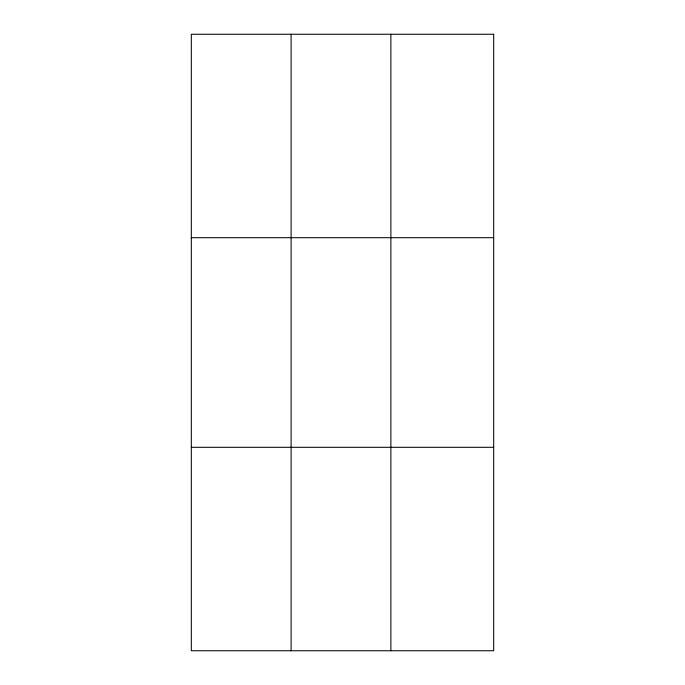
<?xml version="1.0" encoding="UTF-8"?>
<svg xmlns="http://www.w3.org/2000/svg" width="685" height="685" viewBox="0 0 685 685"><rect width="100%" height="100%" fill="white"/><g stroke="black" fill="none" stroke-linecap="round" stroke-linejoin="round"><path stroke-width="1.03" d="M291.099 34.25L291.099 650.75M390.878 34.25L390.878 650.75M191.312 237.695L493.688 237.695M191.312 447.305L493.688 447.305M493.688 34.25L493.688 650.75L191.312 650.75L191.312 34.25L493.688 34.25"/></g></svg>
